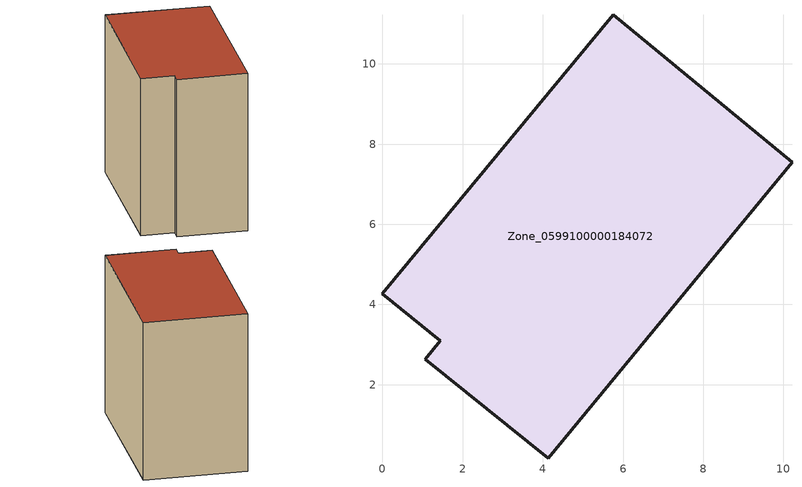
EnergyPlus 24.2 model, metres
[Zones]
Zone_0599100000184072
 floor ground (C_G): 4.13,0.16 1.06,2.63 1.44,3.09 0,4.27 5.75,11.23 10.22,7.55 z0
 wall outside (C_F): 1.06,2.63 4.13,0.16 10.22,7.55 5.75,11.23 0,4.27 1.44,3.09 1.06,2.63 z0:9.22
 roof outside (C_R): 4.13,0.16 10.22,7.55 5.75,11.23 0,4.27 1.44,3.09 1.06,2.63 z9.22
[BUILDING]
Pand.0599100000184072: North Axis=0; Terrain=City; Loads Convergence Tolerance Value=0.04; Temperature Convergence Tolerance Value=0.4; Solar Distribution=FullExterior; Maximum Number of Warmup Days=25; Minimum Number of Warmup Days=1
[Site:Location]
Rotterdam.The.Hague.AP_ZH_NLD Design_Conditions: Latitude=51.96; Longitude=4.45; Time Zone=1; Elevation=-4.5
[SITE:GROUNDTEMPERATURE:BUILDINGSURFACE]
18, 18, 18, 18, 18, 18, 18, 18, 18, 18, 18, 18
[MATERIAL] Thermal Absorptance=0.9; Solar Absorptance=0.7; Visible Absorptance=0.7
Name | Roughness | Thickness | Conductivity | Density | Specific Heat
G.TI.1946 | MediumSmooth | 0.15 | 1 | 540 | 1210
F.TI.1946 | Rough | 0.3 | 0.857143 | 1920 | 840
R.TI.1946 | MediumRough | 0.2 | 0.1 | 1500 | 1000
[CONSTRUCTION]
C_G: G.TI.1946
C_F: F.TI.1946
C_R: R.TI.1946
[ZONE]
Zone_0599100000184072: Type=1; Multiplier=1; Ceiling Height=Autocalculate; Volume=Autocalculate; Floor Area=autocalculate; Part of Total Floor Area=Yes
[ZONEINFILTRATION:DESIGNFLOWRATE]
Infil_Zone_0599100000184072: Zone or ZoneList or Space or SpaceList=Zone_0599100000184072; Schedule=AlwaysOn; Design Flow Rate Calculation Method=Flow/Area; Flow Rate per Floor Area=0.003; Constant Term Coefficient=1; Temperature Term Coefficient=0; Velocity Term Coefficient=0; Velocity Squared Term Coefficient=0
[HVACTEMPLATE:ZONE:IDEALLOADSAIRSYSTEM]
Zone_0599100000184072: Maximum Heating Supply Air Temperature=50; Minimum Cooling Supply Air Temperature=13; Maximum Heating Supply Air Humidity Ratio=0.0156; Minimum Cooling Supply Air Humidity Ratio=0.0077; Heating Limit=NoLimit; Cooling Limit=NoLimit; Dehumidification Control Type=ConstantSensibleHeatRatio; Cooling Sensible Heat Ratio=0.7; Dehumidification Setpoint=60; Humidification Control Type=None; Humidification Setpoint=30; Outdoor Air Method=None; Outdoor Air Flow Rate per Person=0.00944; Outdoor Air Flow Rate per Zone Floor Area=0; Outdoor Air Flow Rate per Zone=0; Demand Controlled Ventilation Type=None; Outdoor Air Economizer Type=NoEconomizer; Heat Recovery Type=None; Sensible Heat Recovery Effectiveness=0.7; Latent Heat Recovery Effectiveness=0.65
[ZONECONTROL:THERMOSTAT]
ThermostatControl_Zone_0599100000184072: Zone or ZoneList=Zone_0599100000184072; Control Type Schedule=DualSetpointControlType; Control 1=Thermostat_Zone_0599100000184072; Temperature Difference Between Cutout And Setpoint=0
[THERMOSTATSETPOINT:DUALSETPOINT]
Thermostat_Zone_0599100000184072: Heating Setpoint Temperature Schedule=HeatingSetpoint_Zone_0599100000184072; Cooling Setpoint Temperature Schedule=CoolingSetpoint_Zone_0599100000184072
[SCHEDULE:COMPACT]
HeatingSetpoint_Zone_0599100000184072: Through: 12/31, For: AllDays, Until: 24:00, 21
CoolingSetpoint_Zone_0599100000184072: Through: 12/31, For: AllDays, Until: 24:00, 24
DualSetpointControlType: Through: 12/31, For: AllDays, Until: 24:00, 4
AlwaysOn: Through: 12/31, For: AllDays, Until: 24:00, 1
